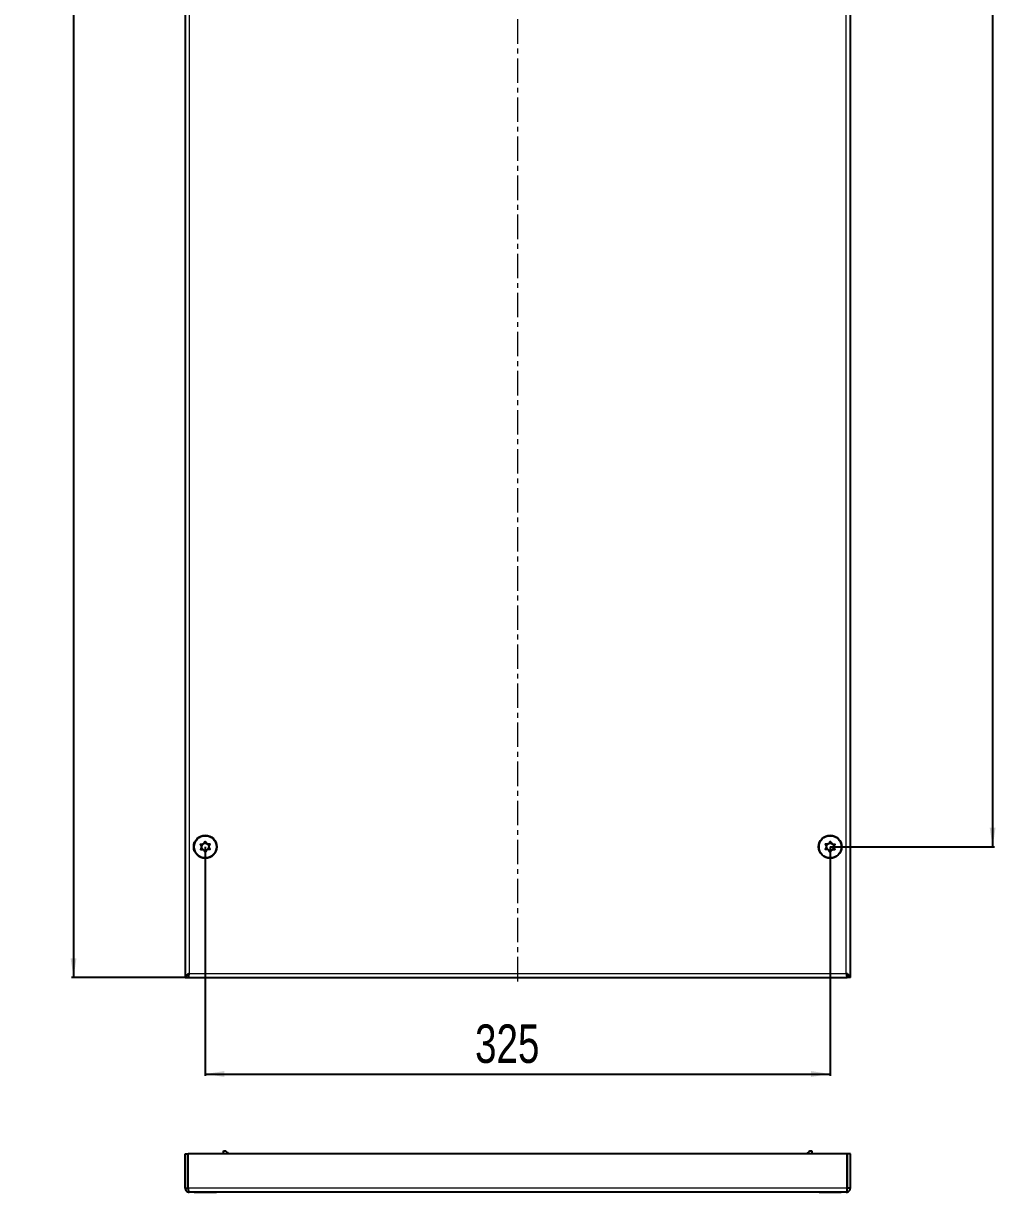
# Model space of a CAD drawing. Header units: millimetres. Extents: x 162 to 1298, y -979 to 1409.
# Drawn here: x 162 to 668, y -979 to -371 of the extents above; entities that cross this region are included whole.
import ezdxf

# ---------------------------------------------------------------- set-up
doc = ezdxf.new("R2010")
doc.units = ezdxf.units.MM
doc.linetypes.add('CENTERX2', pattern=[20.32, 12.7, -2.54, 2.54, -2.54])
doc.layers.add('FORMAT', color=7, linetype='Continuous')
doc.styles.add('SLDTEXTSTYLE0', font='TXT', dxfattribs={"width": 0.75})
doc.dimstyles.new('SLDDIMSTYLE0', dxfattribs={"dimtxt": 20, "dimasz": 10, "dimexe": 0, "dimexo": 0.0625, "dimgap": 5, "dimtad": 2, "dimdec": 1, "dimrnd": 1e-09, "dimzin": 12, "dimdsep": 46, "dimtxsty": 'SLDTEXTSTYLE0', "dimsah": 1, "dimcen": 0.09, "dimadec": 0, "dimazin": 3, "dimtfac": 1, "dimtofl": 0, "dimtmove": 0, "dimatfit": 3, "dimfxl": 0, "dimfrac": 2, "dimtolj": 1, "dimtzin": 12, "dimarcsym": 0})

# ---------------------------------------------------------------- blocks, each defined once
blk = doc.blocks.new('_D_1')
at = {"layer": 'FORMAT'}
for p, q in [((247.74, 1294.05), (187.05, 1294.05)), ((188.05, 1294.05), (188.05, -866.95)), ((247.74, -866.95), (187.05, -866.95))]:
    blk.add_line(p, q, dxfattribs=at)
for points in [[(188.05, 1294.05), (186.51, 1284.05), (189.58, 1284.05)], [(188.05, -866.95), (189.58, -856.95), (186.51, -856.95)]]:
    blk.add_solid(points, dxfattribs=at)
at = {"layer": 'FORMAT', "insert": (162.26, 183.99), "char_height": 20, "attachment_point": 1, "rotation": 90, "style": 'SLDTEXTSTYLE0'}
blk.add_mtext('2161', dxfattribs=at)
blk = doc.blocks.new('_D_2')
at = {"layer": 'FORMAT'}
for p, q in [((581.56, 1226.05), (667.05, 1226.05)), ((666.05, 1226.05), (666.05, -798.95)), ((581.56, -798.95), (667.05, -798.95))]:
    blk.add_line(p, q, dxfattribs=at)
for points in [[(666.05, 1226.05), (664.51, 1216.05), (667.59, 1216.05)], [(666.05, -798.95), (667.59, -788.95), (664.51, -788.95)]]:
    blk.add_solid(points, dxfattribs=at)
at = {"layer": 'FORMAT', "insert": (640.27, 183.99), "char_height": 20, "attachment_point": 1, "rotation": 90, "style": 'SLDTEXTSTYLE0'}
blk.add_mtext('2025', dxfattribs=at)
blk = doc.blocks.new('_D_3')
at = {"layer": 'FORMAT'}
for p, q in [((256.55, -798.96), (256.55, -918.12)), ((581.55, -798.96), (581.55, -918.12)), ((256.55, -917.12), (581.55, -917.12))]:
    blk.add_line(p, q, dxfattribs=at)
for points in [[(256.55, -917.12), (266.55, -918.66), (266.55, -915.58)], [(581.55, -917.12), (571.55, -915.58), (571.55, -918.66)]]:
    blk.add_solid(points, dxfattribs=at)
at = {"layer": 'FORMAT', "insert": (396.88, -891.34), "char_height": 20, "attachment_point": 1, "style": 'SLDTEXTSTYLE0'}
blk.add_mtext('325', dxfattribs=at)

msp = doc.modelspace()

# ---------------------------------------------------------------- linework, layer by layer
at = {"color": 7, "linetype": 'Continuous', "lineweight": 25}
for p, q in [((246.05, 1294.05), (246.05, -866.95)), ((592.05, -866.95), (592.05, 1294.05)), ((246.05, -866.95), (247.55, -866.95)), ((247.75, -865.84), (247.75, -866.95)), ((247.75, -866.95), (590.35, -866.95)), ((590.35, -866.95), (590.35, -865.83)), ((592.05, -866.95), (590.55, -866.95)), ((246.05, -976.45), (246.05, -958.55)), ((246.05, -958.55), (247.55, -958.55)), ((247.55, -976.45), (247.55, -958.55)), ((590.35, -958.55), (247.75, -958.55)), ((247.75, -976.45), (247.75, -958.55)), ((266.05, -957.05), (267.05, -957.05)), ((266.05, -958.55), (266.05, -957.05)), ((268.05, -958.05), (267.05, -957.05)), ((268.55, -958.05), (268.05, -958.05)), ((268.05, -958.05), (268.05, -958.55)), ((569.55, -958.05), (570.05, -958.05)), ((571.05, -957.05), (570.05, -958.05)), ((570.05, -958.55), (570.05, -958.05)), ((571.05, -957.05), (572.05, -957.05)), ((572.05, -957.05), (572.05, -958.55)), ((590.35, -976.45), (590.35, -958.55)), ((592.05, -958.55), (590.55, -958.55)), ((590.55, -976.45), (590.55, -958.55)), ((592.05, -976.45), (592.05, -958.55)), ((246.05, -976.45), (247.55, -976.45)), ((589.95, -978.55), (248.15, -978.55)), ((250.76, -978.55), (250.76, -978.81)), ((253.76, -978.81), (250.76, -978.81)), ((262.33, -978.81), (253.76, -978.81)), ((262.33, -978.81), (262.33, -978.55)), ((575.76, -978.55), (575.76, -978.81)), ((587.33, -978.81), (575.76, -978.81)), ((587.33, -978.81), (587.33, -978.55)), ((592.05, -976.45), (590.55, -976.45))]:
    msp.add_line(p, q, dxfattribs=at)
at = {"color": 8, "linetype": 'Continuous', "lineweight": 18}
for p, q in [((248.15, 1291.95), (248.15, -864.85)), ((589.95, -864.85), (589.95, 1291.95)), ((248.15, -864.85), (589.95, -864.85)), ((590.35, -976.45), (247.75, -976.45))]:
    msp.add_line(p, q, dxfattribs=at)
at = {"color": 7, "linetype": 'Continuous', "lineweight": 25}
for centre, radius in [((256.55, -798.95), 6), ((256.55, -798.95), 5.78), ((581.55, -798.95), 6), ((581.55, -798.95), 5.79), ((256.55, -798.95), 1.85), ((581.55, -798.95), 1.85)]:
    msp.add_circle(centre, radius, dxfattribs=at)
for points, knots in [([(259, -800.3), (259.01, -800.29), (259.02, -800.26), (259.01, -800.21), (258.95, -800.07), (258.73, -799.75), (258.44, -799.3), (258.4, -798.67), (258.62, -798.2), (258.82, -797.87), (258.93, -797.66), (258.96, -797.57), (258.96, -797.52), (258.94, -797.49), (258.92, -797.47), (258.85, -797.45), (258.58, -797.43), (258.11, -797.49), (257.41, -797.4), (256.95, -796.85), (256.74, -796.42), (256.59, -796.2), (256.53, -796.16), (256.5, -796.15), (256.47, -796.15), (256.44, -796.17), (256.41, -796.2), (256.36, -796.26), (256.24, -796.46), (256.08, -796.8), (255.8, -797.24), (255.25, -797.54), (254.7, -797.53), (254.31, -797.53), (254.16, -797.55), (254.11, -797.58), (254.09, -797.6), (254.08, -797.64), (254.09, -797.7), (254.15, -797.83), (254.36, -798.15), (254.66, -798.6), (254.7, -799.23), (254.48, -799.7), (254.28, -800.04), (254.16, -800.25), (254.14, -800.34), (254.14, -800.38), (254.16, -800.41), (254.18, -800.43), (254.25, -800.46), (254.51, -800.47), (254.99, -800.42), (255.69, -800.51), (256.15, -801.05), (256.35, -801.48), (256.51, -801.7), (256.57, -801.74), (256.6, -801.75), (256.63, -801.75), (256.66, -801.73), (256.69, -801.7), (256.74, -801.64), (256.85, -801.44), (257.02, -801.1), (257.3, -800.66), (257.85, -800.36), (258.39, -800.37), (258.79, -800.38), (258.93, -800.35), (258.98, -800.33), (259, -800.31), (259, -800.3)], [0, 0, 0, 0, 0.002009, 0.00442, 0.009365, 0.025528, 0.067705, 0.095786, 0.124646, 0.150342, 0.160519, 0.163394, 0.165697, 0.167245, 0.168874, 0.17077, 0.178606, 0.211994, 0.249994, 0.287995, 0.321383, 0.329219, 0.331115, 0.332744, 0.334292, 0.336217, 0.338535, 0.341318, 0.349662, 0.375358, 0.404217, 0.432298, 0.474475, 0.490639, 0.496669, 0.49844, 0.5, 0.502009, 0.50442, 0.509365, 0.525528, 0.567705, 0.595786, 0.624646, 0.650342, 0.660519, 0.663394, 0.665697, 0.667245, 0.668874, 0.67077, 0.678606, 0.711994, 0.749994, 0.787995, 0.821383, 0.829219, 0.831115, 0.832744, 0.834292, 0.836217, 0.838535, 0.841318, 0.849662, 0.875358, 0.904217, 0.932298, 0.974475, 0.990639, 0.996669, 0.99844, 1, 1, 1, 1]), ([(579.1, -800.3), (579.1, -800.31), (579.12, -800.33), (579.18, -800.35), (579.32, -800.38), (579.7, -800.37), (580.25, -800.36), (580.8, -800.66), (581.08, -801.1), (581.25, -801.45), (581.37, -801.66), (581.43, -801.73), (581.47, -801.75), (581.5, -801.75), (581.53, -801.74), (581.59, -801.7), (581.74, -801.48), (581.95, -801.05), (582.41, -800.51), (583.11, -800.42), (583.58, -800.47), (583.85, -800.46), (583.92, -800.43), (583.94, -800.41), (583.96, -800.38), (583.96, -800.35), (583.95, -800.3), (583.92, -800.22), (583.82, -800.03), (583.62, -799.7), (583.4, -799.23), (583.43, -798.6), (583.74, -798.15), (583.95, -797.82), (584.01, -797.69), (584.01, -797.63), (584, -797.6), (583.98, -797.57), (583.92, -797.55), (583.78, -797.52), (583.39, -797.53), (582.85, -797.54), (582.3, -797.24), (582.02, -796.8), (581.85, -796.45), (581.73, -796.24), (581.67, -796.18), (581.63, -796.15), (581.6, -796.15), (581.57, -796.16), (581.51, -796.2), (581.35, -796.42), (581.15, -796.85), (580.69, -797.4), (579.99, -797.49), (579.51, -797.43), (579.25, -797.45), (579.18, -797.47), (579.16, -797.49), (579.14, -797.52), (579.14, -797.56), (579.15, -797.6), (579.18, -797.68), (579.28, -797.88), (579.48, -798.2), (579.7, -798.67), (579.66, -799.3), (579.36, -799.75), (579.15, -800.08), (579.09, -800.21), (579.09, -800.27), (579.09, -800.29), (579.1, -800.3)], [0, 0, 0, 0, 0.002009, 0.00442, 0.009365, 0.025528, 0.067705, 0.095786, 0.124646, 0.150342, 0.160519, 0.163394, 0.165697, 0.167245, 0.168874, 0.17077, 0.178606, 0.211994, 0.249994, 0.287995, 0.321383, 0.329219, 0.331115, 0.332744, 0.334292, 0.336217, 0.338535, 0.341318, 0.349662, 0.375358, 0.404217, 0.432298, 0.474475, 0.490639, 0.496669, 0.49844, 0.5, 0.502009, 0.50442, 0.509365, 0.525528, 0.567705, 0.595786, 0.624646, 0.650342, 0.660519, 0.663394, 0.665697, 0.667245, 0.668874, 0.67077, 0.678606, 0.711994, 0.749994, 0.787995, 0.821383, 0.829219, 0.831115, 0.832744, 0.834292, 0.836217, 0.838535, 0.841318, 0.849662, 0.875358, 0.904217, 0.932298, 0.974475, 0.990639, 0.996669, 0.99844, 1, 1, 1, 1]), ([(590.55, -866.95), (590.55, -866.91), (590.55, -866.77), (590.53, -866.59), (590.5, -866.41), (590.47, -866.22), (590.42, -866.04), (590.36, -865.85), (590.29, -865.67), (590.22, -865.47), (590.13, -865.25), (590.04, -865.05), (589.98, -864.91), (589.95, -864.85)], [0, 0, 0, 0, 0.0646097, 0.1943602, 0.2595315, 0.3241372, 0.4538797, 0.5190469, 0.5980031, 0.7169187, 0.7959773, 0.9175077, 1, 1, 1, 1]), ([(592.05, -866.95), (592.02, -866.77), (591.95, -866.42), (591.45, -865.88), (590.75, -865.36), (590.21, -865.02), (589.95, -864.85)], [0, 0, 0, 0, 0.2547568, 0.5096489, 0.7645419, 1, 1, 1, 1]), ([(268.05, -958.05), (268.07, -958.15), (268.1, -958.31), (268.35, -958.48), (268.46, -958.55)], [0, 0, 0, 0, 0.57413, 1, 1, 1, 1]), ([(268.55, -958.05), (268.57, -958.15), (268.61, -958.3), (268.75, -958.47), (268.83, -958.54), (268.84, -958.55)], [0, 0, 0, 0, 0.60297, 0.917931, 1, 1, 1, 1]), ([(569.24, -958.55), (569.31, -958.49), (569.44, -958.38), (569.53, -958.21), (569.54, -958.1), (569.55, -958.05)], [0, 0, 0, 0, 0.360365, 0.675069, 1, 1, 1, 1]), ([(569.64, -958.55), (569.72, -958.49), (569.96, -958.34), (570.04, -958.18), (570.05, -958.07), (570.05, -958.05)], [0, 0, 0, 0, 0.331346, 0.905226, 1, 1, 1, 1]), ([(246.05, -976.45), (246.08, -976.73), (246.15, -977.29), (246.65, -977.99), (247.35, -978.46), (247.89, -978.52), (248.15, -978.55)], [0, 0, 0, 0, 0.2547568, 0.5096489, 0.7645419, 1, 1, 1, 1]), ([(247.55, -976.45), (247.56, -976.53), (247.58, -976.69), (247.68, -976.87), (247.78, -976.91), (247.81, -976.91)], [0, 0, 0, 0, 0.4327963, 0.8655659, 1, 1, 1, 1]), ([(589.95, -978.55), (590.23, -978.52), (590.79, -978.45), (591.49, -977.95), (591.96, -977.25), (592.02, -976.71), (592.05, -976.45)], [0, 0, 0, 0, 0.2547527, 0.5096447, 0.7645377, 1, 1, 1, 1]), ([(590.29, -976.93), (590.32, -976.91), (590.49, -976.81), (590.52, -976.61), (590.55, -976.45)], [0, 0, 0, 0, 0.207713, 1, 1, 1, 1])]:
    msp.add_open_spline(points, degree=3, knots=knots, dxfattribs=at)
for points in [[(248.15, -864.85), (247.87, -865.03), (247.32, -865.38), (246.63, -865.9), (246.14, -866.43), (246.08, -866.78), (246.05, -866.95)], [(248.15, -864.85), (247.99, -865.2), (247.66, -865.9), (247.59, -866.6), (247.55, -866.95)], [(247.75, -866.95), (247.78, -866.92), (247.85, -866.86), (247.95, -866.37), (248.05, -865.68), (248.12, -865.13), (248.15, -864.85)], [(589.95, -864.85), (589.98, -865.13), (590.05, -865.68), (590.15, -866.37), (590.25, -866.86), (590.32, -866.92), (590.35, -866.95)], [(248.15, -978.55), (248.12, -978.52), (248.05, -978.45), (247.95, -977.97), (247.85, -977.27), (247.78, -976.72), (247.75, -976.45)], [(590.35, -976.45), (590.32, -976.72), (590.25, -977.27), (590.15, -977.97), (590.05, -978.45), (589.98, -978.52), (589.95, -978.55)]]:
    msp.add_open_spline(points, degree=3, dxfattribs=at)
at = {"layer": 'FORMAT', "linetype": 'CENTERX2', "lineweight": 18}
msp.add_line((419.05, -868.95), (419.05, 1296.05), dxfattribs=at)

# ---------------------------------------------------------------- dimensions: what is measured, and where the dimension line sits
at = {"layer": 'FORMAT'}
for base, p1, p2, picture, middle in [((188.05, -866.95), (247.75, 1294.05), (247.75, -866.95), '_D_1', (188.05, 213.55)), ((666.05, -798.95), (581.55, 1226.05), (581.55, -798.95), '_D_2', (666.05, 213.55))]:
    dim = msp.add_linear_dim(base=base, p1=p1, p2=p2, angle=90, dimstyle='SLDDIMSTYLE0', dxfattribs=at)
    dim.commit()
    dim.dimension.update_dxf_attribs({"geometry": picture, "text_midpoint": middle, "dimtype": 160})
dim = msp.add_linear_dim(base=(581.55, -917.12), p1=(256.55, -798.95), p2=(581.55, -798.95), dimstyle='SLDDIMSTYLE0', dxfattribs=at)
dim.commit()
dim.dimension.update_dxf_attribs({"geometry": '_D_3', "text_midpoint": (419.05, -917.12), "dimtype": 160})

doc.saveas('drawing.dxf')
